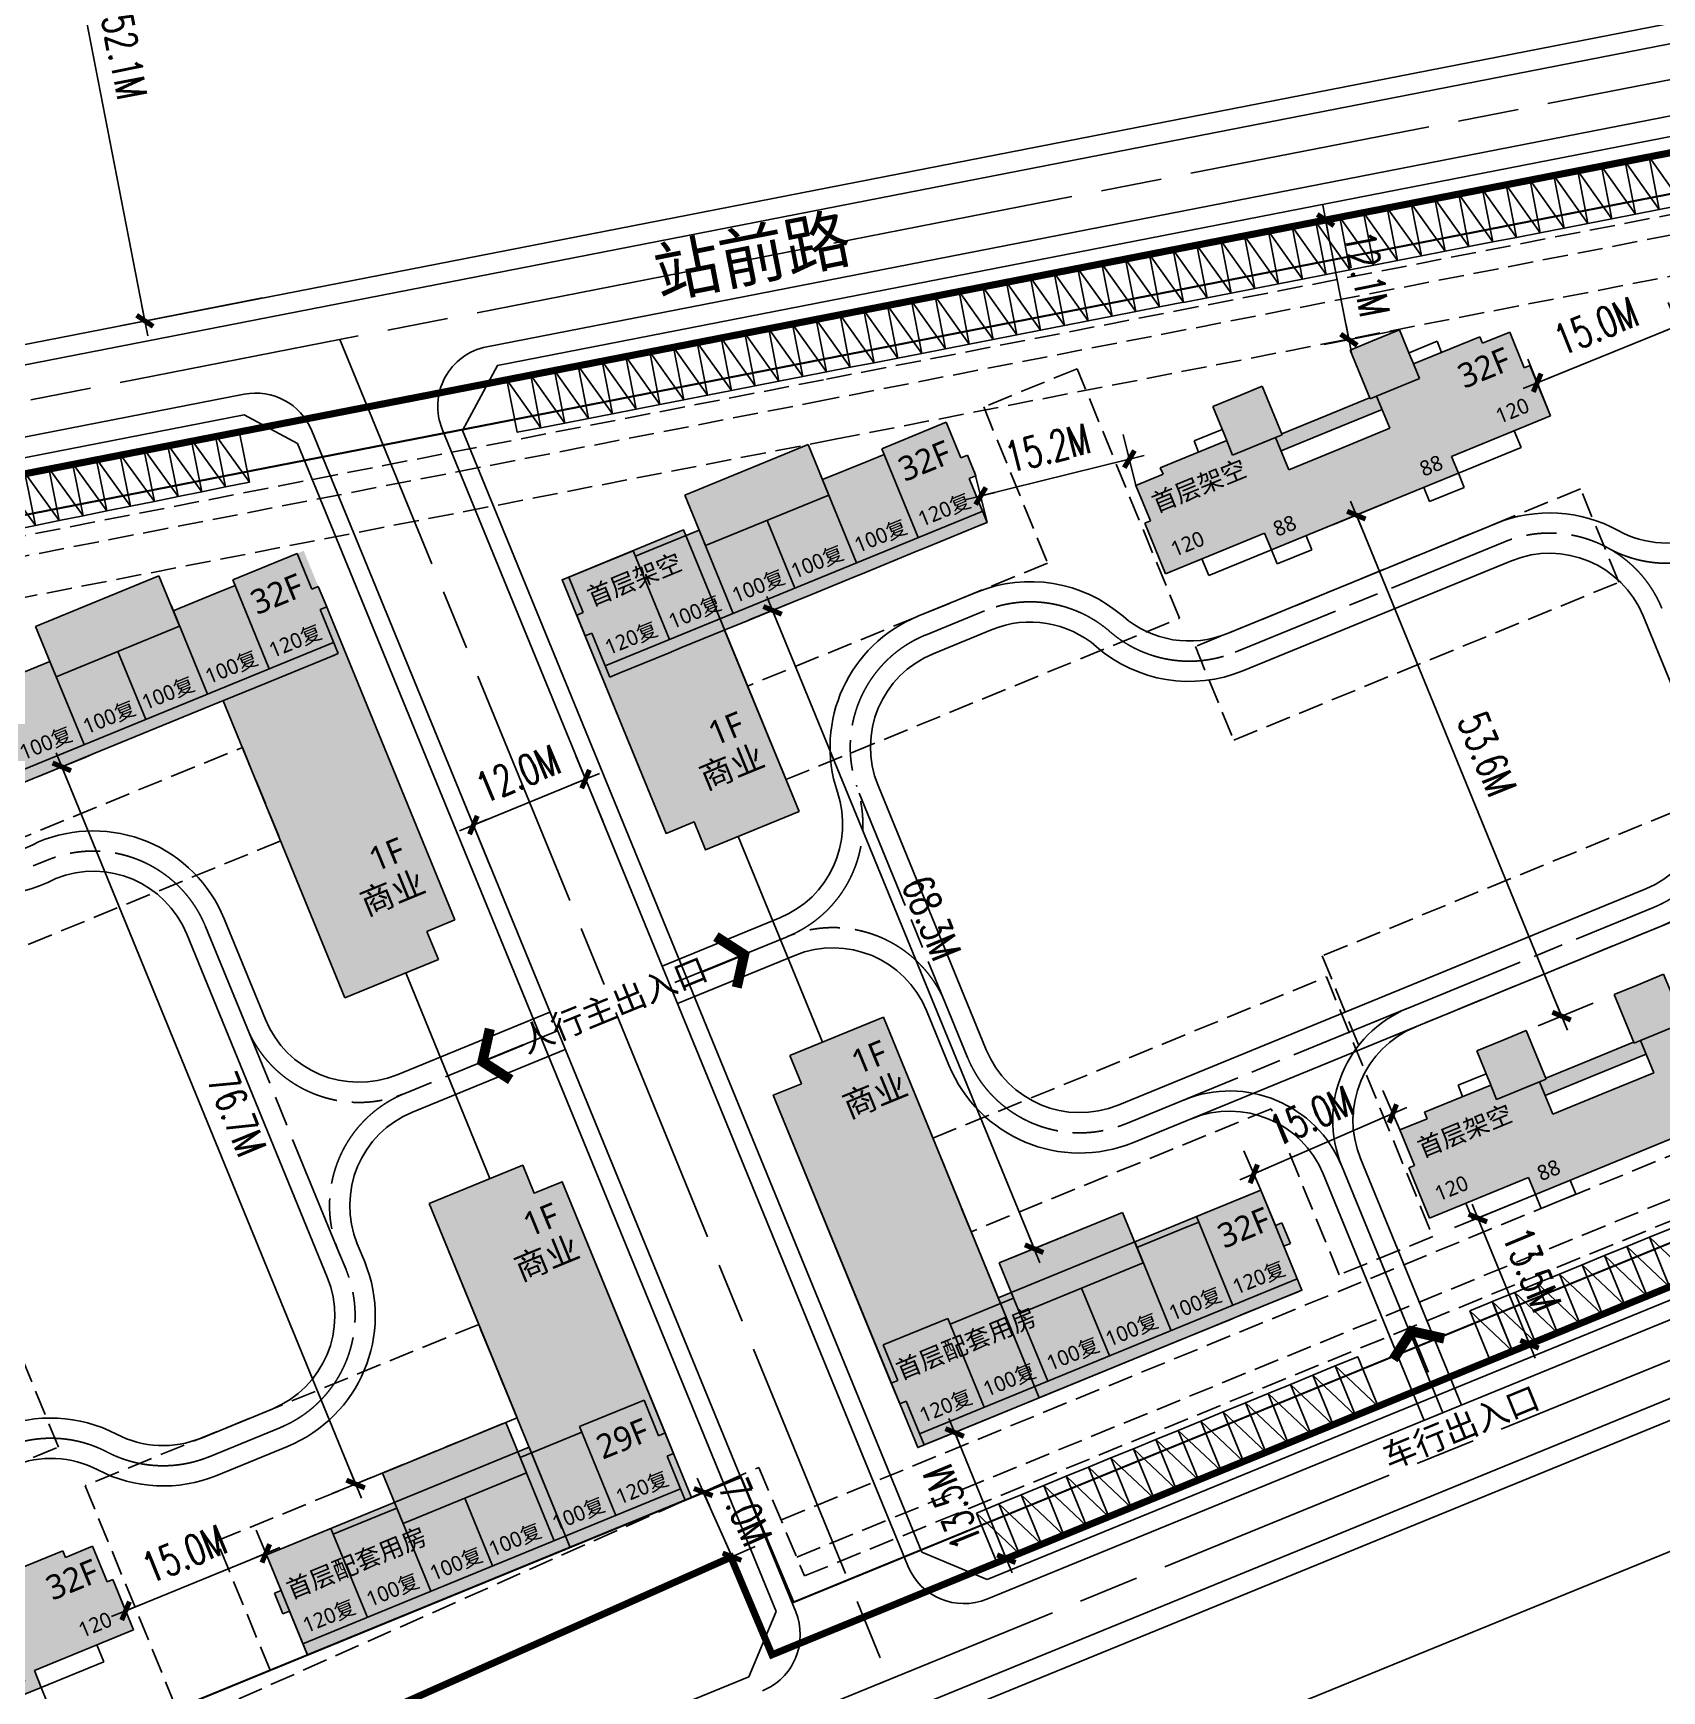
# Model space of a CAD drawing. Header units: inches. Extents: x 855191 to 1455791, y 170967 to 595677.
# Drawn here: x 1076408 to 1237652, y 322401 to 486471 of the extents above; entities that cross this region are included whole.
import ezdxf
from ezdxf.lldxf.tags import DXFTag
from ezdxf.xclip import XClip

# ---------------------------------------------------------------- set-up
doc = ezdxf.new("R2010")
doc.units = ezdxf.units.IN
doc.header["$LTSCALE"] = 1000
doc.header["$MEASUREMENT"] = 0
doc.header["$XCLIPFRAME"] = 2
for name, pattern in [('__DASH', [0.35, 0.25, -0.1]), ('ACAD_ISO08W100', [36, 24, -3, 6, -3]), ('DASHED', [0.75, 0.5, -0.25])]:
    doc.linetypes.add(name, pattern=pattern)
for name, color, linetype in [('06S1中心线', 52, 'ACAD_ISO08W100'), ('AXIS', 3, 'Continuous'), ('BALCONY', 200, 'Continuous'), ('CAR', 146, 'Continuous'), ('PUB_DIM', 3, 'Continuous'), ('road', 175, 'Continuous'), ('SOLID_HATCH', 252, 'Continuous'), ('Text_楼号', 1, 'Continuous'), ('wall', 130, 'Continuous'), ('地下室轮廓', 6, 'Continuous'), ('填充', 7, 'Continuous'), ('户型面积', 1, 'Continuous'), ('用地红线', 1, 'Continuous'), ('退红线', 5, 'Continuous'), ('道路中线', 52, 'Continuous')]:
    doc.layers.add(name, color=color, linetype=linetype)
doc.styles.add('DIM_FONT', font='simplex_.ttf', dxfattribs={"width": 0.7, "bigfont": 'GBCBIG'})
doc.styles.add('H', font='msyh.ttf')
tags = doc.linetypes.add('CENTER', pattern=[2, 1.25, -0.25, 0.25, -0.25]).pattern_tags.tags
tags[10:11] = [DXFTag(74, 4), DXFTag(75, 0), DXFTag(340, '0'), DXFTag(46, 1.0), DXFTag(50, 0.0), DXFTag(44, 0.0), DXFTag(45, 0.0)]
tags[8:9] = [DXFTag(74, 4), DXFTag(75, 0), DXFTag(340, '0'), DXFTag(46, 1.0), DXFTag(50, 0.0), DXFTag(44, 0.0), DXFTag(45, 0.0)]
tags[6:7] = [DXFTag(74, 4), DXFTag(75, 0), DXFTag(340, '0'), DXFTag(46, 1.0), DXFTag(50, 0.0), DXFTag(44, 0.0), DXFTag(45, 0.0)]
tags[4:5] = [DXFTag(74, 4), DXFTag(75, 0), DXFTag(340, '0'), DXFTag(46, 1.0), DXFTag(50, 0.0), DXFTag(44, 0.0), DXFTag(45, 0.0)]
doc.dimstyles.new('DIMN1', dxfattribs={"dimscale": 10, "dimtxt": 300, "dimasz": 1, "dimexe": 250, "dimexo": 300, "dimgap": 150, "dimtad": 1, "dimdec": 1, "dimlfac": 1000, "dimzin": 0, "dimdsep": 46, "dimtxsty": 'DIM_FONT', "dimblk": '_DIMX', "dimcen": 0.09, "dimclrt": 7, "dimazin": 0, "dimtfac": 1, "dimtdec": 1, "dimtix": 1, "dimtmove": 2, "dimatfit": 3, "dimldrblk": '_DIMX', "dimfxl": 1, "dimtolj": 1, "dimtzin": 0, "dimarcsym": 0})

# ---------------------------------------------------------------- blocks, each defined once
blk = doc.blocks.new('67234234234')
at = {"layer": '填充'}
h = blk.add_hatch(color=5, dxfattribs=at)
h.dxf.hatch_style = 1
h.paths.add_polyline_path([(665542, -193571), (662642, -193571), (662642, -192871), (655542, -192871), (655542, -189221), (650242, -189221), (650242, -194421), (650942, -194421), (650942, -197871), (645542, -197871), (640142, -197871), (640142, -194421), (640842, -194421), (640842, -189221), (635542, -189221), (635542, -192871), (628442, -192871), (628442, -193571), (625542, -193571), (625542, -197371), (624942, -197371), (624942, -202771), (635542, -202771), (635542, -204571), (645542, -204571), (655542, -204571), (655542, -202771), (666142, -202771), (666142, -197371), (665542, -197371)])
h = blk.add_hatch(color=5, dxfattribs=at)
h.dxf.hatch_style = 1
h.paths.add_polyline_path([(650942, -194421), (650242, -194421), (650242, -194321), (645542, -194321), (640842, -194321), (640842, -194421), (640142, -194421), (640142, -195871), (645542, -195871), (650942, -195871)])
at = {"layer": 'BALCONY'}
for p, q in [((632542, -192871), (632542, -191671)), ((632542, -191671), (635542, -191671)), ((658542, -191671), (655542, -191671)), ((658542, -192871), (658542, -191671)), ((640842, -194321, 0), (645542, -194321, 0)), ((650242, -194321, 0), (645542, -194321, 0)), ((645542, -195871, 0), (640142, -195871, 0)), ((645542, -195871, 0), (650942, -195871, 0)), ((628842, -202771), (628842, -204571)), ((662242, -202771), (662242, -204571)), ((628842, -204571), (635542, -204571)), ((635542, -204571, 0), (635542, -206071)), ((639242, -206071), (639242, -204571, 0)), ((651842, -206071), (651842, -204571, 0)), ((655542, -204571, 0), (655542, -206071)), ((662242, -204571), (655542, -204571)), ((635542, -206071), (639242, -206071)), ((655542, -206071), (651842, -206071))]:
    blk.add_line(p, q, dxfattribs=at)
at = {"layer": 'wall'}
for p, q in [((638442, -189221), (635542, -189221)), ((635542, -189221), (635542, -192271)), ((640842, -189221), (638442, -189221)), ((638442, -189221), (638442, -189221)), ((640842, -194421), (640842, -189221)), ((650242, -194421), (650242, -189221)), ((650242, -189221), (652642, -189221)), ((652642, -189221), (652642, -189221)), ((652642, -189221), (655542, -189221)), ((655542, -189221), (655542, -192271)), ((628442, -193571), (625542, -193571)), ((625542, -193571), (625542, -197371)), ((635542, -192871), (628442, -192871)), ((628442, -192871), (628442, -193571)), ((635542, -192261, 0), (635542, -194421, 0)), ((655542, -192261, 0), (655542, -194421, 0)), ((655542, -192871), (662642, -192871)), ((662642, -192871), (662642, -193571)), ((662642, -193571), (665542, -193571)), ((665542, -193571), (665542, -197371)), ((635542, -194421, 0), (640142, -194421, 0)), ((640142, -197871), (640142, -194421)), ((640142, -194421), (640842, -194421)), ((650942, -194421), (650242, -194421)), ((650942, -197871), (650942, -194421)), ((655542, -194421, 0), (650942, -194421, 0)), ((625542, -197371), (624942, -197371)), ((624942, -197371), (624942, -202771)), ((645542, -197871), (640142, -197871)), ((645542, -197871), (650942, -197871)), ((665542, -197371), (666142, -197371)), ((666142, -197371), (666142, -202771)), ((624942, -202771), (635542, -202771)), ((635542, -202771), (635542, -204571)), ((655542, -202771, 0), (655542, -204571)), ((666142, -202771), (655542, -202771)), ((635542, -204571), (645542, -204571)), ((645542, -204571), (645542, -204571)), ((655542, -204571), (645542, -204571)), ((645542, -204571), (645542, -204571))]:
    blk.add_line(p, q, dxfattribs=at)
at = {"layer": '户型面积', "style": 'H'}
for s, p in [('120', (626402, -201597, 0)), ('120', (661158, -201597, 0)), ('88', (636541, -203590, 0)), ('88', (652217, -203590, 0))]:
    blk.add_text(s, height=1500, dxfattribs=at).set_placement(p)
blk = doc.blocks.new('768345345345')
at = {"layer": '填充'}
h = blk.add_hatch(color=5, dxfattribs=at)
h.dxf.hatch_style = 1
h.paths.add_polyline_path([(797228, -274214), (803613, -271597), (803840, -272153), (810133, -269573), (808711, -266104), (820925, -261099), (822348, -264568), (828455, -262066), (828227, -261510), (834612, -258893), (836052, -262410), (836700, -262144), (837534, -264180), (836887, -264445), (838669, -268794), (801286, -284115), (799504, -279765), (798856, -280031), (798021, -277993), (798669, -277728)])
at = {"layer": 'SOLID_HATCH'}
for p, q in [((831829, -270301), (828227, -261510)), ((825722, -272803), (822120, -264012)), ((813508, -277808), (809906, -269017)), ((819615, -275306), (816866, -268598)), ((807216, -280388), (803613, -271598))]:
    blk.add_line(p, q, dxfattribs=at)
at = {"layer": 'wall'}
for p, q in [((834612, -258893), (828227, -261510)), ((836052, -262410), (834612, -258893)), ((808711, -266104), (820925, -261099)), ((820925, -261099), (822974, -266095)), ((828455, -262065), (826604, -262824)), ((828227, -261510), (828455, -262065)), ((836699, -262142), (836052, -262410)), ((837534, -264180), (836699, -262142)), ((826604, -262824), (822348, -264569)), ((826604, -262824), (826604, -262824)), ((836887, -264445), (837534, -264180)), ((838669, -268794), (836887, -264445)), ((810759, -271100), (808711, -266104)), ((822974, -266095), (810759, -271100)), ((838214, -267684), (800831, -283004)), ((838299, -268946), (832839, -271183)), ((837744, -269174), (838669, -268794)), ((838299, -268946), (838299, -268946)), ((805691, -271394), (810133, -269574)), ((837744, -269174), (837744, -269174)), ((797228, -274214), (803613, -271598)), ((803613, -271598), (803840, -272153)), ((803840, -272153), (805691, -271394)), ((805691, -271394), (805691, -271394)), ((831544, -271714), (826270, -273876)), ((831545, -271714), (831544, -271714)), ((832839, -271183), (831545, -271714)), ((832839, -271183), (832839, -271183)), ((826270, -273876), (825529, -274179)), ((826270, -273876), (826270, -273876)), ((798670, -277730), (797228, -274214)), ((825529, -274179), (820625, -276189)), ((825529, -274179), (825529, -274179)), ((819330, -276720), (814426, -278730)), ((820625, -276189), (819330, -276720)), ((819330, -276720), (819330, -276720)), ((820625, -276189), (820625, -276189)), ((798021, -277993), (798670, -277730)), ((798856, -280031), (798021, -277993)), ((814426, -278730), (813686, -279033)), ((814426, -278730), (814426, -278730)), ((799504, -279765), (798856, -280031)), ((801286, -284115), (799504, -279765)), ((813685, -279033), (808411, -281195)), ((813686, -279033), (813685, -279033)), ((807116, -281726), (802211, -283735)), ((808411, -281195), (807116, -281726)), ((807116, -281726), (807116, -281726)), ((808411, -281195), (808411, -281195)), ((802211, -283735), (801286, -284115)), ((802211, -283735), (802211, -283735))]:
    blk.add_line(p, q, dxfattribs=at)
at = {"layer": '户型面积', "style": 'H'}
for s, rotation, p in [('120复', 22.28491, (832200, -269253)), ('100复', 22.28491, (825895, -271837)), ('100复', 22.28491, (819617, -274410)), ('100复', 22.28512, (813784, -276800)), ('100复', 22.28512, (807506, -279373)), ('120复', 22.28512, (801201, -281958))]:
    blk.add_text(s, height=1500, rotation=rotation, dxfattribs=at).set_placement(p)
blk = doc.blocks.new('567345345345')
for p, q in [((735554, 411596), (782511, 420763)), ((735924, 409631), (782501, 418723)), ((782501, 418723), (787791, 415871, 0)), ((789212, 417149), (837117, 300258)), ((804113, 417182, 0), (849612, 306159, 0)), ((787791, 415871, 0), (835168, 300266, 0)), ((856060, 303456), (1093341, 400431)), ((1093900, 398715), (856051, 301508)), ((668902, 217244), (1095753, 391694)), ((669431, 215299), (1096591, 389876)), ((670116, 202616), (1108203, 381659)), ((849612, 306159, 0), (856060, 303456, 0)), ((832463, 293812), (835168, 300266, 0)), ((665097, 225411), (832463, 293812))]:
    blk.add_line(p, q)
for points in [[(1078068, 601445), (1097575, 499551, -0.4131523), (1089670, 487856), (734261, 418476), (718484, 415624), (608363, 390994, -0.3620772), (596974, 396847), (584821, 425492), (500068, 602102)], [(848229, 304787), (802124, 417287, -0.4729069), (806527, 425451), (1087799, 480358, -0.49668), (1099683, 469741), (1097521, 442901)]]:
    blk.add_lwpolyline(points, format="xyb")
for points in [[(611212, 393681), (718088, 417585), (733892, 420442), (1089078, 489778)], [(804113, 417182), (807584, 423620), (1088757, 478508)]]:
    blk.add_lwpolyline(points)
for centre, start, end in [((783660, 414874), 22.28501, 101.04586), ((853781, 307062, 0), 202.28501, 292.22944), ((831565, 297983, 0), 292.22944, 22.28501)]:
    blk.add_arc(centre, 6000, start, end)
at = {"layer": '06S1中心线'}
for p, q in [((791995, 426180), (846352, 293547)), ((494536, 149763), (1106266, 399772))]:
    blk.add_line(p, q, dxfattribs=at)
blk.add_lwpolyline([(482455, 353126), (585122, 382210), (719178, 412193), (734908, 415036), (1103165, 486924)], dxfattribs=at)
blk = doc.blocks.new('_DIMX')
blk.add_line((-150, 0), (150, 0))
at = {"const_width": 50}
blk.add_lwpolyline([(-70, -70), (70, 70)], dxfattribs=at)
blk = doc.blocks.new('*D13')
at = {"layer": 'Defpoints', "color": 0, "transparency": 16777216}
for p in [(1089172, 511413), (1099118, 460261), (1087471, 457996)]:
    blk.add_point(p, dxfattribs=at)
at = {"layer": 'PUB_DIM', "color": 0, "lineweight": -2, "transparency": 16777216}
for p, q in [((1089172, 511413), (1075070, 508671)), ((1077526, 509138), (1087469, 458006)), ((1099118, 460261), (1085017, 457519))]:
    blk.add_line(p, q, dxfattribs=at)
at = {"layer": 'PUB_DIM', "color": 0, "lineweight": -2, "transparency": 16777216, "xscale": 10, "yscale": 10, "zscale": 10}
for p, rotation in [((1077524, 509148), 101.0038109321907), ((1087471, 457996), 281.0038109321908)]:
    blk.add_blockref('_DIMX', p, dxfattribs=dict(at, rotation=rotation))
at = {"layer": 'PUB_DIM', "color": 7, "transparency": 16777216, "insert": (1085462, 484148), "char_height": 3000, "attachment_point": 5, "rotation": 281.00381, "style": 'DIM_FONT'}
blk.add_mtext('\\A1;52.1M', dxfattribs=at)
blk = doc.blocks.new('*D37')
at = {"layer": 'Defpoints', "color": 0, "transparency": 16777216}
for p in [(1082361, 415131), (1079245, 413853), (1111451, 344149)]:
    blk.add_point(p, dxfattribs=at)
at = {"layer": 'PUB_DIM', "color": 0, "lineweight": -2, "transparency": 16777216}
for p, q in [((1082361, 415131), (1076931, 412905)), ((1108331, 342881), (1079248, 413844)), ((1111451, 344149), (1106021, 341924))]:
    blk.add_line(p, q, dxfattribs=at)
at = {"layer": 'PUB_DIM', "color": 0, "lineweight": -2, "transparency": 16777216, "xscale": 10, "yscale": 10, "zscale": 10}
for p, rotation in [((1079245, 413853), 112.2850140056521), ((1108335, 342872), 292.2850140056521)]:
    blk.add_blockref('_DIMX', p, dxfattribs=dict(at, rotation=rotation))
at = {"layer": 'PUB_DIM', "color": 7, "transparency": 16777216, "insert": (1096584, 379508), "char_height": 3000, "attachment_point": 5, "rotation": 292.28501, "style": 'DIM_FONT'}
blk.add_mtext('\\A1;76.7M', dxfattribs=at)
blk = doc.blocks.new('*D18')
at = {"layer": 'Defpoints', "color": 0, "transparency": 16777216}
for p in [(1152729, 430619), (1149612, 429342), (1178621, 367440)]:
    blk.add_point(p, dxfattribs=at)
at = {"layer": 'PUB_DIM', "color": 0, "lineweight": -2, "transparency": 16777216}
for p, q in [((1152729, 430619), (1147299, 428394)), ((1175501, 366172), (1149616, 429333)), ((1178621, 367440), (1173192, 365215))]:
    blk.add_line(p, q, dxfattribs=at)
at = {"layer": 'PUB_DIM', "color": 0, "lineweight": -2, "transparency": 16777216, "xscale": 10, "yscale": 10, "zscale": 10}
for p, rotation in [((1149612, 429342), 112.285014005652), ((1175505, 366163), 292.2850140056521)]:
    blk.add_blockref('_DIMX', p, dxfattribs=dict(at, rotation=rotation))
at = {"layer": 'PUB_DIM', "color": 7, "transparency": 16777216, "insert": (1165353, 398898), "char_height": 3000, "attachment_point": 5, "rotation": 292.28501, "style": 'DIM_FONT'}
blk.add_mtext('\\A1;68.3M', dxfattribs=at)
blk = doc.blocks.new('343434klkl')
at = {"layer": 'AXIS'}
for points, const_width in [([(3958340, -1375177), (3961062, -1373275), (3963784, -1375177)], 1000), ([(3961062, -1373275), (3961062, -1377677)], 200)]:
    blk.add_lwpolyline(points, dxfattribs=dict(at, const_width=const_width))
blk = doc.blocks.new('*D16')
at = {"layer": 'Defpoints', "color": 0, "transparency": 16777216}
for p in [(1210523, 440040), (1207407, 438763), (1230842, 390462)]:
    blk.add_point(p, dxfattribs=at)
at = {"layer": 'PUB_DIM', "color": 0, "lineweight": -2, "transparency": 16777216}
for p, q in [((1210523, 440040), (1205094, 437815)), ((1227722, 389194), (1207411, 438754)), ((1230842, 390462), (1225412, 388236))]:
    blk.add_line(p, q, dxfattribs=at)
at = {"layer": 'PUB_DIM', "color": 0, "lineweight": -2, "transparency": 16777216, "xscale": 10, "yscale": 10, "zscale": 10}
for p, rotation in [((1207407, 438763), 112.2850140056525), ((1227726, 389185), 292.2850140056525)]:
    blk.add_blockref('_DIMX', p, dxfattribs=dict(at, rotation=rotation))
at = {"layer": 'PUB_DIM', "color": 7, "transparency": 16777216, "insert": (1220361, 415119), "char_height": 3000, "attachment_point": 5, "rotation": 292.28501, "style": 'DIM_FONT'}
blk.add_mtext('\\A1;53.6M', dxfattribs=at)
blk = doc.blocks.new('*D31')
at = {"layer": 'Defpoints', "color": 0, "transparency": 16777216}
for p in [(1184935, 444314), (1185582, 441708, 0), (1170869, 438054, 0)]:
    blk.add_point(p, dxfattribs=at)
at = {"layer": 'PUB_DIM', "color": 0, "lineweight": -2, "transparency": 16777216}
for p, q in [((1185582, 441708), (1184333, 446740)), ((1170869, 438054), (1169619, 443086)), ((1170232, 440662), (1184926, 444311))]:
    blk.add_line(p, q, dxfattribs=at)
at = {"layer": 'PUB_DIM', "color": 0, "lineweight": -2, "transparency": 16777216, "xscale": 10, "yscale": 10, "zscale": 10}
for p, rotation in [((1184935, 444314), 13.9463152797632), ((1170222, 440660), 193.9463152797632)]:
    blk.add_blockref('_DIMX', p, dxfattribs=dict(at, rotation=rotation))
at = {"layer": 'PUB_DIM', "color": 7, "transparency": 16777216, "insert": (1176851, 445418), "char_height": 3000, "attachment_point": 5, "rotation": 13.94632, "style": 'DIM_FONT'}
blk.add_mtext('\\A1;15.2M', dxfattribs=at)
blk = doc.blocks.new('*D32')
at = {"layer": 'Defpoints', "color": 0, "transparency": 16777216}
for p in [(1239212, 457503), (1240541, 454222, 0), (1226639, 448590, 0)]:
    blk.add_point(p, dxfattribs=at)
at = {"layer": 'PUB_DIM', "color": 0, "lineweight": -2, "transparency": 16777216}
for p, q in [((1240541, 454222), (1238273, 459820)), ((1225319, 451874), (1239203, 457499)), ((1226639, 448590), (1224371, 454188))]:
    blk.add_line(p, q, dxfattribs=at)
at = {"layer": 'PUB_DIM', "color": 0, "lineweight": -2, "transparency": 16777216, "xscale": 10, "yscale": 10, "zscale": 10}
for p, rotation in [((1239212, 457503), 22.05319037360696), ((1225310, 451871), 202.053190373607)]:
    blk.add_blockref('_DIMX', p, dxfattribs=dict(at, rotation=rotation))
at = {"layer": 'PUB_DIM', "color": 7, "transparency": 16777216, "insert": (1231127, 457485), "char_height": 3000, "attachment_point": 5, "rotation": 22.05319, "style": 'DIM_FONT'}
blk.add_mtext('\\A1;15.0M', dxfattribs=at)
blk = doc.blocks.new('*D27')
at = {"layer": 'Defpoints', "color": 0, "transparency": 16777216}
for p in [(1204362, 467975), (1209382, 468954), (1211693, 457108, 0)]:
    blk.add_point(p, dxfattribs=at)
at = {"layer": 'PUB_DIM', "color": 0, "lineweight": -2, "transparency": 16777216}
for p, q in [((1209382, 468954), (1201909, 467496)), ((1206671, 456139), (1204364, 467965)), ((1211693, 457108), (1204219, 455651))]:
    blk.add_line(p, q, dxfattribs=at)
at = {"layer": 'PUB_DIM', "color": 0, "lineweight": -2, "transparency": 16777216, "xscale": 10, "yscale": 10, "zscale": 10}
for p, rotation in [((1204362, 467975), 101.0368639177332), ((1206673, 456129), 281.0368639177332)]:
    blk.add_blockref('_DIMX', p, dxfattribs=dict(at, rotation=rotation))
at = {"layer": 'PUB_DIM', "color": 7, "transparency": 16777216, "insert": (1208481, 462630), "char_height": 3000, "attachment_point": 5, "rotation": 281.03686, "style": 'DIM_FONT'}
blk.add_mtext('\\A1;12.1M', dxfattribs=at)
blk = doc.blocks.new('*D21')
at = {"layer": 'Defpoints', "color": 0, "transparency": 16777216}
for p in [(1225144, 371538), (1230263, 359046), (1224552, 356706)]:
    blk.add_point(p, dxfattribs=at)
at = {"layer": 'PUB_DIM', "color": 0, "lineweight": -2, "transparency": 16777216}
for p, q in [((1225144, 371538), (1217119, 368249)), ((1219436, 369188), (1224548, 356715)), ((1230263, 359046), (1222238, 355758))]:
    blk.add_line(p, q, dxfattribs=at)
at = {"layer": 'PUB_DIM', "color": 0, "lineweight": -2, "transparency": 16777216, "xscale": 10, "yscale": 10, "zscale": 10}
for p, rotation in [((1219433, 369197), 112.2833172064332), ((1224552, 356706), 292.2833172064331)]:
    blk.add_blockref('_DIMX', p, dxfattribs=dict(at, rotation=rotation))
at = {"layer": 'PUB_DIM', "color": 7, "transparency": 16777216, "insert": (1224786, 364096), "char_height": 3000, "attachment_point": 5, "rotation": 292.28332, "style": 'DIM_FONT'}
blk.add_mtext('\\A1;13.5M', dxfattribs=at)
blk = doc.blocks.new('*D24')
at = {"layer": 'Defpoints', "color": 0, "transparency": 16777216}
for p in [(1140948, 341270), (1143795, 334875), (1145598, 335678)]:
    blk.add_point(p, dxfattribs=at)
at = {"layer": 'PUB_DIM', "color": 0, "lineweight": -2, "transparency": 16777216}
for p, q in [((1140948, 341270), (1145034, 343089)), ((1142746, 342082), (1142742, 342091)), ((1142750, 342072), (1145598, 335678)), ((1143795, 334875), (1147882, 336694)), ((1145602, 335668), (1145606, 335659))]:
    blk.add_line(p, q, dxfattribs=at)
at = {"layer": 'PUB_DIM', "color": 0, "lineweight": -2, "transparency": 16777216, "xscale": 10, "yscale": 10, "zscale": 10}
for p, rotation in [((1142750, 342072), 294.0008303315604), ((1145598, 335678), 114.0008303315604)]:
    blk.add_blockref('_DIMX', p, dxfattribs=dict(at, rotation=rotation))
at = {"layer": 'PUB_DIM', "color": 7, "transparency": 16777216, "insert": (1146933, 340103), "char_height": 3000, "attachment_point": 5, "rotation": 294.00083, "style": 'DIM_FONT'}
blk.add_mtext('\\A1;7.0M', dxfattribs=at)
blk = doc.blocks.new('*D25')
at = {"layer": 'Defpoints', "color": 0, "transparency": 16777216}
for p in [(1147249, 323785), (1151410, 313603), (1142221, 309847)]:
    blk.add_point(p, dxfattribs=at)
at = {"layer": 'PUB_DIM', "color": 0, "lineweight": -2, "transparency": 16777216}
for p, q in [((1147249, 323785), (1135745, 319084)), ((1138063, 320020), (1142217, 309856)), ((1151410, 313603), (1139906, 308901))]:
    blk.add_line(p, q, dxfattribs=at)
at = {"layer": 'PUB_DIM', "color": 0, "lineweight": -2, "transparency": 16777216, "xscale": 10, "yscale": 10, "zscale": 10}
for p, rotation in [((1138059, 320030), 112.2294380395834), ((1142221, 309847), 292.2294380395834)]:
    blk.add_blockref('_DIMX', p, dxfattribs=dict(at, rotation=rotation))
at = {"layer": 'PUB_DIM', "color": 7, "transparency": 16777216, "insert": (1142935, 316081), "char_height": 3000, "attachment_point": 5, "rotation": 292.22944, "style": 'DIM_FONT'}
blk.add_mtext('\\A1;11.0M', dxfattribs=at)
blk = doc.blocks.new('*D14')
at = {"layer": 'Defpoints', "color": 0, "transparency": 16777216}
for p in [(1131097, 412641), (1132831, 408410, 0), (1121728, 403860, 0)]:
    blk.add_point(p, dxfattribs=at)
at = {"layer": 'PUB_DIM', "color": 0, "lineweight": -2, "transparency": 16777216}
for p, q in [((1132831, 408410), (1130149, 414954)), ((1120003, 408094), (1131088, 412637)), ((1121728, 403860), (1119046, 410404))]:
    blk.add_line(p, q, dxfattribs=at)
at = {"layer": 'PUB_DIM', "color": 0, "lineweight": -2, "transparency": 16777216, "xscale": 10, "yscale": 10, "zscale": 10}
for p, rotation in [((1131097, 412641), 22.28501400728267), ((1119994, 408091), 202.2850140072827)]:
    blk.add_blockref('_DIMX', p, dxfattribs=dict(at, rotation=rotation))
at = {"layer": 'PUB_DIM', "color": 7, "transparency": 16777216, "insert": (1124400, 413160), "char_height": 3000, "attachment_point": 5, "rotation": 22.28501, "style": 'DIM_FONT'}
blk.add_mtext('\\A1;12.0M', dxfattribs=at)
blk = doc.blocks.new('*D19')
at = {"layer": 'Defpoints', "color": 0, "transparency": 16777216}
for p in [(1211720, 377925), (1197257, 373569), (1197954, 371960)]:
    blk.add_point(p, dxfattribs=at)
at = {"layer": 'PUB_DIM', "color": 0, "lineweight": -2, "transparency": 16777216}
for p, q in [((1211720, 377925), (1210029, 381828)), ((1211013, 379530), (1197266, 373573)), ((1197954, 371960), (1196263, 375863))]:
    blk.add_line(p, q, dxfattribs=at)
at = {"layer": 'PUB_DIM', "color": 0, "lineweight": -2, "transparency": 16777216, "xscale": 10, "yscale": 10, "zscale": 10}
for p, rotation in [((1211023, 379534), 23.4282565206839), ((1197257, 373569), 203.4282565206839)]:
    blk.add_blockref('_DIMX', p, dxfattribs=dict(at, rotation=rotation))
at = {"layer": 'PUB_DIM', "color": 7, "transparency": 16777216, "insert": (1202939, 379322), "char_height": 3000, "attachment_point": 5, "rotation": 23.42826, "style": 'DIM_FONT'}
blk.add_mtext('\\A1;15.0M', dxfattribs=at)
blk = doc.blocks.new('*D20')
at = {"layer": 'Defpoints', "color": 0, "transparency": 16777216}
for p in [(1099507, 335850), (1085561, 330317), (1085625, 330161)]:
    blk.add_point(p, dxfattribs=at)
at = {"layer": 'PUB_DIM', "color": 0, "lineweight": -2, "transparency": 16777216}
for p, q in [((1099507, 335850), (1098495, 338319)), ((1099434, 336002), (1085570, 330321)), ((1085625, 330161), (1084613, 332630))]:
    blk.add_line(p, q, dxfattribs=at)
at = {"layer": 'PUB_DIM', "color": 0, "lineweight": -2, "transparency": 16777216, "xscale": 10, "yscale": 10, "zscale": 10}
for p, rotation in [((1099443, 336006), 22.28331720651187), ((1085561, 330317), 202.2833172065119)]:
    blk.add_blockref('_DIMX', p, dxfattribs=dict(at, rotation=rotation))
at = {"layer": 'PUB_DIM', "color": 7, "transparency": 16777216, "insert": (1091357, 335956), "char_height": 3000, "attachment_point": 5, "rotation": 22.28332, "style": 'DIM_FONT'}
blk.add_mtext('\\A1;15.0M', dxfattribs=at)
blk = doc.blocks.new('236786786')
at = {"layer": 'CAR'}
blk.add_line((48363021, 91868905), (48368003, 91871910), dxfattribs=at)
blk.add_lwpolyline([(48363021, 91868905), (48364998, 91867544), (48368003, 91871910), (48366026, 91873271)], close=True, dxfattribs=at)
blk = doc.blocks.new('5624234234')
at = {"layer": 'CAR'}
for p, xscale, rotation in [((31922857, 99192768), -1, 134.6152689703629), ((31925214, 99192317), -1, 134.6152689703629), ((31927571, 99191866), -1, 134.6152689703629), ((31929928, 99191414), -1, 134.6152689703629), ((31932285, 99190963), -1, 134.6152689703629), ((31934643, 99190512), -1, 134.6152689703629), ((31937000, 99190060), -1, 134.6152689703629), ((31939357, 99189609), -1, 134.6152689703629), ((31941714, 99189158), -1, 134.6152689703629), ((31944071, 99188706), -1, 134.6152689703629), ((32675163, 98956942), -1, 134.2081504685296), ((32677517, 98956474), -1, 134.2081504685296), ((32679871, 98956006), -1, 134.2081504685296), ((32682225, 98955538), -1, 134.2081504685296), ((32684579, 98955070), -1, 134.2081504685296), ((32686933, 98954602), -1, 134.2081504685296), ((32689287, 98954134), -1, 134.2081504685296), ((32691641, 98953666), -1, 134.2081504685296), ((32693995, 98953198), -1, 134.2081504685296), ((32696349, 98952730), -1, 134.2081504685296), ((32698703, 98952262), -1, 134.2081504685296), ((32701057, 98951794), -1, 134.2081504685296), ((32703410, 98951326), -1, 134.2081504685296), ((32705764, 98950858), -1, 134.2081504685296), ((32708118, 98950389), -1, 134.2081504685296), ((32710472, 98949921), -1, 134.2081504685296), ((32712826, 98949453), -1, 134.2081504685296), ((32715180, 98948985), -1, 134.2081504685296), ((32717534, 98948517), -1, 134.2081504685296), ((32719888, 98948049), -1, 134.2081504685296), ((32722242, 98947581), -1, 134.2081504685296), ((32724596, 98947113), -1, 134.2081504685296), ((32726950, 98946645), -1, 134.2081504685296), ((32729303, 98946177), -1, 134.2081504685296), ((32731657, 98945709), -1, 134.2081504685296), ((32734011, 98945241), -1, 134.2081504685296), ((32736365, 98944773), -1, 134.2081504685296), ((32738719, 98944305), -1, 134.2081504685296), ((32741073, 98943836), -1, 134.2081504685296), ((32743427, 98943368), -1, 134.2081504685296), ((32745781, 98942900), -1, 134.2081504685296), ((32748135, 98942432), -1, 134.2081504685296), ((32750489, 98941964), -1, 134.2081504685296), ((32752843, 98941496), -1, 134.2081504685296), ((32755197, 98941028), -1, 134.2081504685296), ((32757550, 98940560), -1, 134.2081504685296), ((32759904, 98940092), -1, 134.2081504685296), ((32762258, 98939624), -1, 134.2081504685296), ((32764612, 98939156), -1, 134.2081504685296), ((32766966, 98938688), -1, 134.2081504685296), ((32769320, 98938220), -1, 134.2081504685296), ((32771674, 98937752), -1, 134.2081504685296), ((32774028, 98937283), -1, 134.2081504685296), ((32776382, 98936815), -1, 134.2081504685296), ((32778736, 98936347), -1, 134.2081504685296), ((32781090, 98935879), -1, 134.2081504685296), ((32783443, 98935411), -1, 134.2081504685296), ((32785797, 98934943), -1, 134.2081504685296), ((32788151, 98934475), -1, 134.2081504685296), ((32790505, 98934007), -1, 134.2081504685296), ((12804472, 103206200), -0.9999999999999998, 145.4546037812278), ((12806872, 103206200), -0.9999999999999998, 145.4546037812278), ((12809272, 103206200), -0.9999999999999998, 145.4546037812278), ((12811672, 103206200), -0.9999999999999998, 145.4546037812278), ((12814072, 103206200), -0.9999999999999998, 145.4546037812278), ((12816472, 103206200), -0.9999999999999998, 145.4546037812278), ((12818872, 103206200), -0.9999999999999998, 145.4546037812278), ((12821272, 103206200), -0.9999999999999998, 145.4546037812278), ((12823672, 103206200), -0.9999999999999998, 145.4546037812278), ((12826072, 103206200), -0.9999999999999998, 145.4546037812278), ((12828472, 103206200), -0.9999999999999998, 145.4546037812278), ((12830872, 103206200), -0.9999999999999998, 145.4546037812278), ((12833272, 103206200), -0.9999999999999998, 145.4546037812278), ((12835672, 103206200), -0.9999999999999998, 145.4546037812278), ((12838072, 103206200), -0.9999999999999998, 145.4546037812278), ((12840472, 103206200), -0.9999999999999998, 145.4546037812278), ((12842872, 103206200), -0.9999999999999998, 145.4546037812278), ((12857272, 103206200), -0.9999999999999998, 145.4546037812278), ((12859672, 103206200), -0.9999999999999998, 145.4546037812278), ((12862072, 103206200), -0.9999999999999998, 145.4546037812278), ((12864472, 103206200), -0.9999999999999998, 145.4546037812278), ((12866872, 103206200), -0.9999999999999998, 145.4546037812278), ((12869272, 103206200), -0.9999999999999998, 145.4546037812278), ((12871672, 103206200), -0.9999999999999998, 145.4546037812278), ((12874072, 103206200), -0.9999999999999998, 145.4546037812278), ((12876472, 103206200), -0.9999999999999998, 145.4546037812278)]:
    blk.add_blockref('236786786', p, dxfattribs=dict(at, xscale=xscale, rotation=rotation))
blk = doc.blocks.new('*D41')
at = {"layer": 'Defpoints', "color": 0, "transparency": 16777216}
for p in [(1164628, 346738), (1172757, 335481), (1169747, 334247)]:
    blk.add_point(p, dxfattribs=at)
at = {"layer": 'PUB_DIM', "color": 0, "lineweight": -2, "transparency": 16777216}
for p, q in [((1164628, 346738), (1169952, 348920)), ((1167642, 347962), (1172753, 335490)), ((1169747, 334247), (1175070, 336429))]:
    blk.add_line(p, q, dxfattribs=at)
at = {"layer": 'PUB_DIM', "color": 0, "lineweight": -2, "transparency": 16777216, "xscale": 10, "yscale": 10, "zscale": 10}
for p, rotation in [((1167638, 347972), 112.2833172064331), ((1172757, 335481), 292.2833172064331)]:
    blk.add_blockref('_DIMX', p, dxfattribs=dict(at, rotation=rotation))
at = {"layer": 'PUB_DIM', "color": 7, "transparency": 16777216, "insert": (1167404, 340581), "char_height": 3000, "attachment_point": 5, "rotation": 112.28332, "style": 'DIM_FONT'}
blk.add_mtext('\\A1;13.5M', dxfattribs=at)

msp = doc.modelspace()

# ---------------------------------------------------------------- hatches: boundary and pattern name
at = {"layer": '填充', "linetype": 'ByBlock'}
h = msp.add_hatch(color=2, dxfattribs=at)
h.dxf.hatch_style = 1
h.paths.add_polyline_path([(1151324.83, 385271.47), (1160577.92, 389063.61), (1176012.05, 351403.4), (1163980.73, 346472.67), (1149686.54, 381357.9), (1152462.47, 382495.55)])
h.paths.add_polyline_path([(1115619.3, 370638.48), (1129566.83, 336605.54), (1141595.76, 341535.29), (1128785.88, 372792.3), (1126010, 371654.68), (1124872.36, 374430.61)])
h.paths.add_polyline_path([(1152235.21, 409420.41), (1140810.14, 437298.6), (1128781.04, 432368.78), (1139068.55, 407266.55), (1141844.48, 408404.2), (1142982.12, 405628.27)])
h = msp.add_hatch(color=2, dxfattribs=at)
h.dxf.hatch_style = 1
h.paths.add_polyline_path([(1107276.59, 390995.27), (1091388.71, 429745.12), (1096392.21, 431795.27), (1096164.42, 432351.22), (1103196.24, 435233.03), (1118167.93, 398700.97), (1115392, 397563.33), (1116529.65, 394787.4)])
at = {"layer": '填充'}
h = msp.add_hatch(color=3, dxfattribs=at)
h.dxf.hatch_style = 1
h.paths.add_polyline_path([(1099506.92, 335849.96), (1125509.24, 346506.34), (1129566.83, 336605.54), (1103565.31, 325949.51)])
h.paths.add_polyline_path([(1171953.66, 361303.85), (1197955.98, 371960.23), (1202013.57, 362059.43), (1176012.05, 351403.4)])

# ---------------------------------------------------------------- linework, layer by layer
at = {"layer": 'road'}
for p, q in [((1194658.38, 427054.87), (1221239.76, 437947.65)), ((1196175.13, 423353.59), (1222756.51, 434246.37)), ((1163995.12, 428752.66), (1169822.62, 431140.72)), ((1235801.58, 428785.03), (1241520.25, 414829.91)), ((1165511.86, 425051.38), (1171339.37, 427439.44)), ((1170773.74, 385838.72), (1160050.53, 412006.31)), ((1236058.91, 401784.84), (1183818.81, 380377.38)), ((1099400.23, 388848.54), (1095312.31, 398824.18)), ((1150340.34, 398916.2), (1138680.35, 394138.06)), ((1105531.55, 363337.54), (1091611.03, 397307.43)), ((1237575.66, 398083.56), (1185335.56, 376676.1)), ((1140197.21, 390436.82), (1151809.55, 395195.44)), ((1127576.51, 389587.82), (1112445.3, 383387.2)), ((1167072.46, 384321.97), (1164854.62, 389734.11)), ((1113962.04, 379685.92), (1129093.37, 385886.58)), ((1207819.05, 375082.53), (1217818.18, 350681.89)), ((1204117.77, 373565.79), (1214115.48, 349168.62)), ((1109232.83, 364854.28), (1108500.71, 366640.85)), ((1093071.36, 347424.41), (1100070.21, 350292.47)), ((1094588.1, 343723.13), (1101586.96, 346591.19))]:
    msp.add_line(p, q, dxfattribs=at)
at = {"layer": 'road', "color": 30, "linetype": '__DASH', "ltscale": 10, "elevation": 0}
for points in [[(1179766.51, 453263.46), (1170513.31, 449471.59), (1176845.9, 434018.94), (1147142.6, 421846.83), (1150934.47, 412593.63), (1189891.07, 428557.84)], [(1191473.54, 425749.35), (1195265.41, 416496.15), (1233388.28, 432119.32), (1229596.41, 441372.52)], [(1214967.51, 367367.87), (1205714.31, 363576), (1198977.39, 380016.55), (1169274.09, 367844.44), (1165482.22, 377097.64), (1204438.96, 393061.52)]]:
    msp.add_lwpolyline(points, close=True, dxfattribs=at)
at = {"layer": 'road', "color": 30, "linetype": '__DASH', "ltscale": 10}
for points in [[(1052211.73, 414339.01), (1061464.94, 418130.88), (1067418.01, 403603.12), (1097121.31, 415775.23), (1100913.18, 406522.03), (1061956.44, 390558.15)], [(1204017.57, 395138.46), (1207809.44, 385885.26), (1245932.31, 401508.44), (1242140.44, 410761.64)], [(1090608.21, 320639.99), (1099861.41, 324431.86), (1094609.4, 337247.61), (1124312.7, 349419.72), (1120520.83, 358672.92), (1081564.23, 342708.71)], [(1037005.96, 340150.28), (1040797.82, 330897.08), (1078920.69, 346520.25), (1075128.83, 355773.45)]]:
    msp.add_lwpolyline(points, close=True, dxfattribs=at)
at = {"layer": 'road'}
for centre, radius, start, end in [((1226548.38, 424993.17), 14000, 61.090764, 112.2833172), ((1238150.54, 446002.44), 10000, 241.090764, 292.2833172), ((1226548.38, 424993.17), 10000, 22.2833172, 112.2833172), ((1175131.24, 418186.23), 14000, 49.0320638, 112.2833172), ((1169303.73, 415798.18), 14000, 112.2833172, 198.5338947), ((1190866.52, 436308.07), 10000, 229.0320638, 292.2833172), ((1175131.24, 418186.23), 10000, 49.0320638, 112.2833172), ((1169303.73, 415798.18), 10000, 112.2833172, 202.2833172), ((1190866.52, 436308.07), 14000, 229.0320638, 292.2833172), ((1232267.05, 411038.04), 14000, 292.2833172, 22.2833172), ((1232267.05, 411038.04), 10000, 292.2833172, 22.2833172), ((1146548.47, 408169.41), 10000, 292.2833172, 18.5338947), ((1082357.83, 393515.57), 14000, 22.2833172, 112.7478784), ((1071955.24, 415494.82), 10350.09, 241.9143167, 298.8184443), ((1071955.24, 415494.82), 14350.09, 241.9143167, 297.8324603), ((1082357.83, 393515.57), 10000, 22.2833172, 111.7323188), ((1155601.42, 385942.24), 10000, 22.2833172, 112.2833172), ((1108653.43, 392640.4), 10000, 202.2833172, 292.2833172), ((1217072.25, 378874.4), 10000, 112.2833172, 202.2833172), ((1180026.94, 389630.58), 10000, 202.2833172, 292.2833172), ((1180026.94, 389630.58), 14000, 202.2833172, 292.2833172), ((1117753.91, 370432.72), 10000, 112.2833172, 202.2833172), ((1194864.56, 369773.92), 10000, 22.2833172, 112.2833172), ((1096278.34, 359545.67), 14000, 292.2833172, 22.2833172), ((1096278.34, 359545.67), 10000, 292.2833172, 22.2833172), ((1078168.44, 335404.51), 14000, 62.4217087, 112.2833172), ((1089279.49, 356677.61), 10000, 242.4217087, 292.2833172), ((1078168.44, 335404.51), 10000, 62.4217087, 112.2833172), ((1089279.49, 356677.61), 14000, 242.4217087, 292.2833172)]:
    msp.add_arc(centre, radius, start, end, dxfattribs=at)
at = {"layer": 'wall'}
for p, q in [((1105419.46, 429808.13), (1118167.93, 398700.97, 0)), ((1130638.66, 427836.06, 0), (1139068.55, 407266.55, 0)), ((1144867.64, 427397.79, 0), (1152235.21, 409420.41, 0)), ((1095224.8, 420402.46), (1107276.59, 390995.27, 0)), ((1152235.21, 409420.41, 0), (1142982.12, 405628.27, 0)), ((1141844.48, 408404.2, 0), (1139068.55, 407266.55, 0)), ((1141844.48, 408404.2, 0), (1142982.12, 405628.27, 0)), ((1154563.42, 386598.73, 0), (1146220.71, 406955.53, 0)), ((1118167.93, 398700.97, 0), (1115392, 397563.33, 0)), ((1115392, 397563.33, 0), (1116529.65, 394787.4, 0)), ((1116529.65, 394787.4, 0), (1107276.59, 390995.27, 0)), ((1121633.79, 373103.36), (1113291.08, 393460.16, 0)), ((1160577.92, 389063.61, 0), (1151324.83, 385271.47, 0)), ((1160577.92, 389063.61, 0), (1172182.1, 360748.61, 0)), ((1151324.83, 385271.47, 0), (1152462.47, 382495.55, 0)), ((1152462.47, 382495.55, 0), (1149686.54, 381357.9, 0)), ((1149686.54, 381357.9, 0), (1161363.26, 352859.5)), ((1124872.36, 374430.61), (1115619.3, 370638.48)), ((1124872.36, 374430.61), (1126010, 371654.68)), ((1128785.93, 372792.32), (1126010, 371654.68)), ((1128785.93, 372792.32), (1138978.34, 347922.13)), ((1115619.3, 370638.48), (1124314.9, 349420.6)), ((1117097.47, 346462.99), (1124314.9, 349420.6))]:
    msp.add_line(p, q, dxfattribs=at)
at = {"layer": '地下室轮廓', "linetype": 'DASHED', "ltscale": 5, "const_width": 200}
msp.add_lwpolyline([(1249427.12, 420254.41), (1296716.14, 439632.97), (1285912.15, 465346.34), (1280287.54, 478708.37), (1154271.67, 454129.22), (1050343.92, 433858.31), (1036456.37, 430941.17), (947154.79, 410833.32), (957670.26, 375563.32), (989665.78, 316577), (1002076.09, 292265.11), (1048785.08, 311405.98), (1051559.35, 304635.99), (1146492.72, 343542.22), (1151701.58, 331175.16), (1266631.05, 378272.08)], close=True, dxfattribs=at)
at = {"layer": '填充', "color": 2, "linetype": 'ByBlock', "elevation": 0}
for points in [[(1152235.21, 409420.41), (1140810.14, 437298.6), (1128781.04, 432368.78), (1139068.55, 407266.55), (1141844.48, 408404.2), (1142982.12, 405628.27)], [(1151324.83, 385271.47), (1160577.92, 389063.61), (1176012.05, 351403.4), (1163980.73, 346472.67), (1149686.54, 381357.9), (1152462.47, 382495.55)]]:
    msp.add_lwpolyline(points, close=True, dxfattribs=at)
at = {"layer": '填充', "color": 2, "linetype": 'ByBlock'}
msp.add_lwpolyline([(1115619.3, 370638.48), (1129566.83, 336605.54), (1141595.76, 341535.29), (1128785.88, 372792.3), (1126010, 371654.68), (1124872.36, 374430.61)], close=True, dxfattribs=at)
at = {"layer": '填充', "color": 3, "elevation": 0}
msp.add_lwpolyline([(1171953.66, 361303.85), (1197955.98, 371960.23), (1202013.57, 362059.43), (1176012.05, 351403.4)], close=True, dxfattribs=at)
at = {"layer": '填充', "color": 3}
msp.add_lwpolyline([(1099506.92, 335849.96), (1125509.24, 346506.34), (1129566.83, 336605.54), (1103565.31, 325949.51)], close=True, dxfattribs=at)
at = {"layer": '用地红线', "linetype": 'CENTER', "ltscale": 5, "const_width": 700}
msp.add_lwpolyline([(1149552.86, 325971.8), (1319542.8, 395631.94), (1289599.86, 466895.8), (1282712.86, 483256.8), (1153505.9, 458055.23), (1049549.86, 437778.8), (1035605.86, 434849.8), (942097.86, 413794.8), (953955.86, 374021.8), (986125.86, 314713.8), (1001347.86, 284893.8), (1013601.86, 289919.8), (1045784.86, 305675.8), (1047818.86, 303952.8), (1048138.86, 304083.8), (1057190.86, 296314.8), (1145485.86, 335627.8), (1149552.86, 325971.8)], dxfattribs=at)
at = {"layer": '退红线', "linetype": '__DASH', "ltscale": 10}
for p, q in [((1281080.2, 476825.29), (1154654.55, 452166.21)), ((1279867.54, 474551.08), (1155037.43, 450203.2)), ((1278444.88, 470198.21), (1155803.19, 446277.18)), ((1154654.55, 452166.21), (1050740.95, 431898.06)), ((1155037.43, 450203.2), (1051123.83, 429935.05)), ((1155803.19, 446277.18), (1051889.59, 426009.03)), ((1150500.83, 339328.76), (1306566.02, 403282.68)), ((1152017.57, 335627.48), (1310891.61, 400732.43)), ((1152775.95, 333776.84), (1313517.08, 399646.91)), ((1058389.27, 304510.9), (1148250.52, 344521.26)), ((1148250.52, 344521.26), (1152775.95, 333776.84))]:
    msp.add_line(p, q, dxfattribs=at)
at = {"layer": '道路中线', "linetype": 'ACAD_ISO08W100', "ltscale": 0.5}
for p, q in [((1221998.14, 436097.01), (1195416.76, 425204.23)), ((1170581, 429290.08), (1164753.49, 426902.02)), ((1158199.89, 411247.94), (1166705.26, 390492.48)), ((1077807.59, 404619.41), (1076408.04, 404045.89)), ((1212522.01, 389978.24), (1236817.29, 399934.2)), ((1093461.67, 398065.81), (1097549.59, 388090.16)), ((1151051.18, 397046.08), (1139438.78, 392287.44)), ((1166705.26, 390492.48), (1168923.1, 385080.34)), ((1184577.18, 378526.74), (1212522.01, 389978.24)), ((1106650.07, 365882.48), (1097549.59, 388090.16)), ((1128334.94, 387737.2), (1113203.67, 381536.56)), ((1106650.07, 365882.48), (1107382.19, 364095.91)), ((1093829.73, 345573.77), (1100828.59, 348441.83))]:
    msp.add_line(p, q, dxfattribs=at)
at = {"layer": '道路中线'}
msp.add_line((1205968.41, 374324.16), (1215966.83, 349925.25), dxfattribs=at)
at = {"layer": '道路中线', "linetype": 'ACAD_ISO08W100', "ltscale": 0.5}
for centre, start, end in [((1226548.38, 424993.17), 22.2833172, 112.2833172), ((1238150.54, 446002.44), 241.090764, 292.2833172), ((1175131.24, 418186.23), 49.0320638, 112.2833172), ((1169303.73, 415798.18), 112.2833172, 198.5338947), ((1190866.52, 436308.07), 229.0320638, 292.2833172), ((1232267.05, 411038.04), 292.2833172, 22.2833172), ((1146548.47, 408169.41), 292.2833172, 18.5338947), ((1082357.83, 393515.57), 22.2833172, 112.2833172), ((1155601.42, 385942.24), 22.2833172, 112.2833172), ((1108653.43, 392640.4), 202.2833172, 292.2833172), ((1180026.94, 389630.58), 202.2833172, 292.2833172), ((1117753.91, 370432.72), 112.2833172, 202.2833172), ((1096278.34, 359545.67), 292.2833172, 22.2833172), ((1078168.44, 335404.51), 62.4217087, 112.2833172), ((1089279.49, 356677.61), 242.4217087, 292.2833172)]:
    msp.add_arc(centre, 12000, start, end, dxfattribs=at)
at = {"layer": '道路中线'}
for centre, start, end in [((1217072.25, 378874.4), 112.2833172, 202.2833172), ((1194864.56, 369773.92), 22.2833172, 112.2833172)]:
    msp.add_arc(centre, 12000, start, end, dxfattribs=at)

# ---------------------------------------------------------------- block references
ref = msp.add_blockref('567345345345', (314785.58, 29972.87))
XClip(ref).set_block_clipping_path([(540405.1727858884, 140994.2823660196), (1141005.172785888, 565704.2823660196)])
at = {"layer": 'AXIS'}
for p, rotation in [((915408.76, 4581231.53), 292.2850140056532), ((1352281.7, -3801291.37), 112.2850140056532), ((-2973102.28, 126608.12), 22.28501400565322)]:
    msp.add_blockref('343434klkl', p, dxfattribs=dict(at, rotation=rotation))
at = {"layer": 'CAR', "rotation": 22.28331720643341}
msp.add_blockref('5624234234', (707751.5, 30486.25), dxfattribs=at)
at = {"layer": 'wall', "rotation": 22.28331720643272}
for p in [(533356.43, 383625.53, 0), (559494.07, 319842.49), (393051.47, 263465.75)]:
    msp.add_blockref('67234234234', p, dxfattribs=at)
at = {"layer": 'wall'}
for p in [(332200.13, 706848.13, 0), (267937.2, 693861.13), (363342.24, 630852.8), (302279.15, 610064.17)]:
    msp.add_blockref('768345345345', p, dxfattribs=at)

# ---------------------------------------------------------------- texts
at = {"layer": 'Text_楼号', "color": 0, "linetype": 'Continuous', "style": 'H'}
msp.add_text('站前路', height=4800, rotation=11.1635913, dxfattribs=at).set_placement((1138419.6, 460195.76))
at = {"layer": 'Text_楼号', "linetype": 'Continuous', "extrusion": (0.000206508, -0.000324693, 1), "style": 'H'}
for s, height, p in [('32F', 2400, (1218087.94, 451265.79, 114.15)), ('32F', 2400, (1162698.73, 442049.3, 105.7)), ('首层架空', 1800, (1187623.5, 438981.28, 111.84)), ('首层架空', 1800, (1131724.17, 429709.41, 103.31)), ('32F', 2400, (1098571.18, 428871.77, 96.74)), ('首层架空', 1800, (1213939.47, 375140.09, 138.01)), ('32F', 2400, (1194318.2, 366153.62, 136.87)), ('首层配套用房', 1800, (1162304.54, 353160.92, 134.48)), ('29F', 2400, (1132797.06, 345271.5, 130.95)), ('首层配套用房', 1800, (1101950.5, 331446.28, 129.07)), ('32F', 2400, (1078317.12, 331324.93, 124.23))]:
    msp.add_text(s, height=height, rotation=22.28, dxfattribs=at).set_placement(p)
at = {"layer": 'Text_楼号', "linetype": 'Continuous', "style": 'H'}
for s, p in [('1F', (1143864.4, 415887.51)), ('商业', (1142996.92, 411531.29)), ('1F', (1110277.06, 403426.33)), ('商业', (1109409.58, 399070.11)), ('人行主出入口', (1125264.41, 385467.68)), ('1F', (1158035.8, 383362.9)), ('商业', (1157168.32, 379006.68)), ('1F', (1125536.63, 367273.53)), ('商业', (1124669.15, 362917.31)), ('车行出入口', (1210648.5, 344277.4))]:
    msp.add_text(s, height=2400, rotation=22.28, dxfattribs=at).set_placement(p)

# ---------------------------------------------------------------- dimensions: what is measured, and where the dimension line sits
at = {"layer": 'PUB_DIM'}
for p1, p2, distance, picture, middle in [((1089171.77, 511412.77), (1099118.18, 460261.1), -11865.6, '*D13', (1085461.72, 484148.48)), ((1211692.54, 457108.39, 0), (1209382.12, 468953.78), 5114.42, '*D27', (1208481.37, 462630.08)), ((1226638.9, 448589.67, 0), (1240541.16, 454221.57, 0), 3540.04, '*D32', (1231127.06, 457485.43)), ((1170869.06, 438053.84, 0), (1185582.42, 441707.65, 0), 2685.23, '*D31', (1176850.77, 445417.52)), ((1230841.95, 390461.65), (1210523.36, 440040.42), 3367.86, '*D16', (1220360.51, 415119.01)), ((1178621.15, 367440.36), (1152728.81, 430619.48), 3367.86, '*D18', (1165352.83, 398897.9)), ((1121727.53, 403859.73, 0), (1132831.24, 408410.3, 0), 4572.31, '*D14', (1124400.39, 413159.98)), ((1111450.95, 344149.12), (1082361.02, 415130.57), 3367.86, '*D37', (1096583.83, 379507.82)), ((1211720.06, 377924.61), (1197954.4, 371959.61), -1754.12, '*D19', (1202939.15, 379322.38)), ((1225144.29, 371537.95), (1230263.31, 359046.13), -6172.75, '*D21', (1224786.23, 364096.45)), ((1164628.4, 346738.14), (1169747.06, 334247.18), 3252.93, '*D41', (1167403.53, 340581.09)), ((1140948.08, 341269.88), (1143795.33, 334875.1), 1973, '*D24', (1146932.74, 340103.28)), ((1099506.92, 335849.96), (1085624.51, 330161.09), -168.48, '*D20', (1091356.8, 335955.62)), ((1147248.93, 323785.33), (1151410.41, 313602.89), -9927.72, '*D25', (1142935.09, 316080.7))]:
    dim = msp.add_aligned_dim(p1=p1, p2=p2, distance=distance, dimstyle='DIMN1', override={"dimexo": 0, "dimlfac": 0.001, "dimpost": 'M', "dimfxl": 250}, dxfattribs=at)
    dim.commit()
    dim.dimension.update_dxf_attribs({"geometry": picture, "text_midpoint": middle})

doc.saveas('drawing.dxf')
